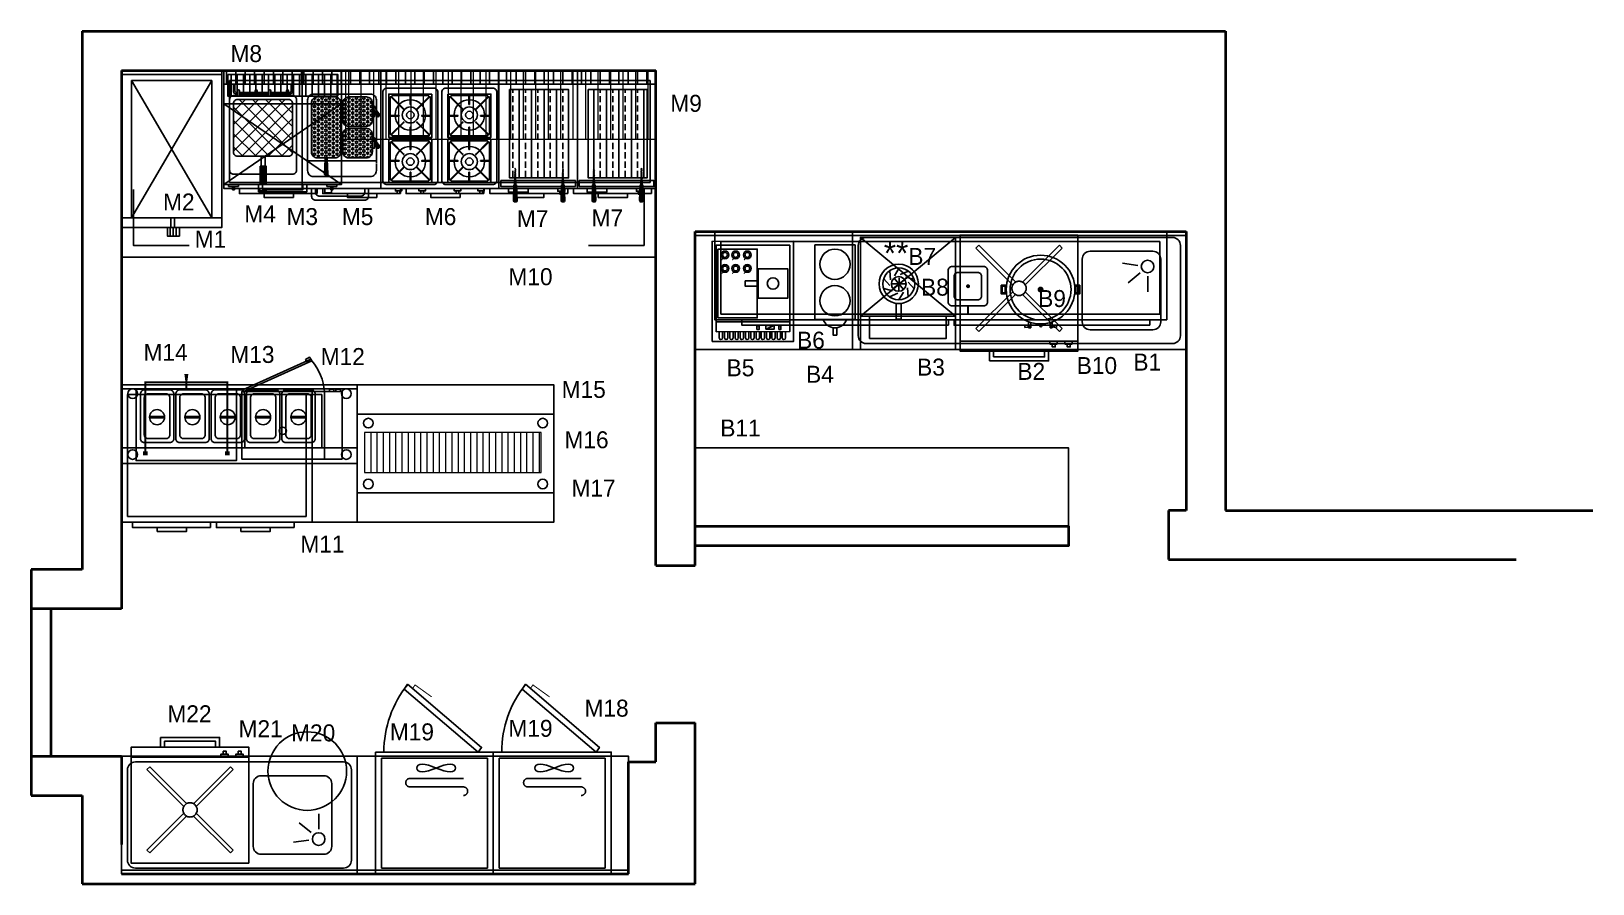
# Model space of a CAD drawing. Header units: millimetres. Extents: x 78928 to 79723, y -23604 to -23170.
import ezdxf
from ezdxf.enums import TextEntityAlignment as Align

# ---------------------------------------------------------------- set-up
doc = ezdxf.new("R2010")
doc.units = ezdxf.units.MM
doc.linetypes.add('Dashed', pattern=[564.444447, 282.222223, -282.222223])
doc.layers.add('002 Çizgi', color=7, linetype='Continuous')
doc.layers.add('Doruk Çizgi', color=7, linetype='Continuous')
for name, color, linetype, lineweight in [('d duvar', 175, 'Continuous', 40), ('d olcu ic mimari', 251, 'Continuous', 13), ('iç ölçü', 7, 'Continuous', 15)]:
    doc.layers.add(name, color=color, linetype=linetype, lineweight=lineweight)
doc.styles.get("Standard").update_dxf_attribs({"font": 'GOTHIC.TTF'})
doc.styles.add('TAKSİM', font='GOTHIC.TTF', dxfattribs={"height": 20})

# ---------------------------------------------------------------- blocks, each defined once
blk = doc.blocks.new('A$C552B0E51')
at = {"layer": 'Doruk Çizgi'}
h = blk.add_hatch(dxfattribs=at)
h.set_pattern_fill('ANSI31', color=256, angle=45, style=0)
h.set_pattern_definition([(90, (-2780.067, -8355.0508), (-3.175, 7e-16), [])])
h.paths.add_polyline_path([(58, 48.81), (58, 59.81), (2, 59.81), (2, 48.81)])
for p, q in [((60, 44.81), (0, 3.81)), ((0, 44.81), (60, 3.81))]:
    blk.add_line(p, q, dxfattribs=at)
for points in [[(0, 61.81), (60, 61.81), (60, 3.81), (0, 3.81)], [(2, 59.81), (58, 59.81), (58, 48.81), (2, 48.81)], [(0, 44.81), (60, 44.81), (60, 3.81), (0, 3.81)], [(7.47, 2.81), (2.47, 2.81), (2.47, 3.81), (7.47, 3.81)], [(5.47, 1.14), (4.47, 1.14), (4.47, 2.81), (5.47, 2.81)], [(17.75, 0), (42.25, 0), (42.25, 3.81), (17.75, 3.81)], [(19.75, 1), (40.25, 1), (40.25, 3.81), (19.75, 3.81)], [(52.53, 2.81), (57.53, 2.81), (57.53, 3.81), (52.53, 3.81)], [(54.53, 1.14), (55.53, 1.14), (55.53, 2.81), (54.53, 2.81)]]:
    blk.add_lwpolyline(points, close=True, dxfattribs=at)
for points in [[(4.97, 2.81), (4.97, 1.14)], [(55.03, 2.81), (55.03, 1.14)]]:
    blk.add_lwpolyline(points, dxfattribs=at)
blk = doc.blocks.new('A$C3D735FFB')
at = {"layer": 'Doruk Çizgi'}
blk.add_lwpolyline([(0, 7.57), (51, 7.57), (51, 44.03), (0, 44.03)], close=True, dxfattribs=at)
for points, const_width in [([(3.46, 40.35), (5.8, 40.35)], 2), ([(4.63, 40.03), (4.63, 4.11), (25.5, 4.11)], 1), ([(46.37, 40.03), (46.37, 4.11), (25.5, 4.11)], 1), ([(47.54, 40.35), (45.2, 40.35)], 2)]:
    blk.add_lwpolyline(points, dxfattribs=dict(at, const_width=const_width))
blk.add_lwpolyline([(51, 37.48), (0, 37.48)], dxfattribs=at)
blk.add_lwpolyline([(25.44, 7.48, 1, 1, 0), (25.44, 3.72, 1, 2, 0), (25.44, 0, 2, 2, 0)], format="xyseb", dxfattribs=at)
blk = doc.blocks.new('A$C5ACE57BF')
at = {"layer": 'Doruk Çizgi', "linetype": 'Dashed', "ltscale": 10}
blk.add_line((9, 51.89), (9, 17.49), dxfattribs=at)
at = {"layer": 'Doruk Çizgi'}
for points in [[(0, 51.89), (51, 51.89), (51, 17.49), (0, 17.49)], [(0.91, 17.49), (3.16, 17.49), (3.16, 16.29), (0.91, 16.29)], [(4.19, 17.49), (6.44, 17.49), (6.44, 16.29), (4.19, 16.29)], [(15.95, 1.09), (50.53, 16.66), (49.98, 17.49), (15.39, 1.92)], [(15.95, 1.09), (17.85, 2.36), (18.58, 1.27), (16.68, 0)]]:
    blk.add_lwpolyline(points, close=True, dxfattribs=at)
at = {"layer": 'Doruk Çizgi', "linetype": 'Dashed', "ltscale": 10}
blk.add_lwpolyline([(10.38, 46.15), (49.61, 46.15), (49.61, 18.96), (10.38, 18.96)], close=True, dxfattribs=at)
at = {"layer": 'Doruk Çizgi'}
blk.add_circle((30.19, 37.53), 1.85, dxfattribs=at)
blk.add_arc((36.09, 19.51), 27.17, 184.27712, 220.36586, dxfattribs=at)
blk = doc.blocks.new('A$C08847F1B')
at = {"layer": 'Doruk Çizgi'}
blk.add_lwpolyline([(0, 30.6), (30.6, 30.6), (30.6, 0), (0, 0), (0, 30.6)], dxfattribs=at)
blk.add_lwpolyline([(15.5, 29.5), (15.5, 23.4, -0.414214), (15.3, 23.2), (15.2, 23.2, -0.414214), (15, 23.4), (15, 29.5), (2.7, 29.5, 0.668179), (2.3, 28.6), (10.8, 20.1, -0.810443), (10.4, 19.8), (1.6, 28.6, 0.668179), (1, 28.4), (1, 15.5), (7.1, 15.5, -0.414214), (7.3, 15.3), (7.3, 15.2, -0.414214), (7.1, 15), (1, 15), (1, 2.7, 0.668179), (1.9, 2.3), (10.4, 10.8, -0.810443), (10.8, 10.4), (2, 1.6, 0.668179), (2.2, 1), (15, 1), (15, 7.1, -0.414214), (15.2, 7.3), (15.3, 7.3, -0.414214), (15.5, 7.1), (15.5, 1), (27.9, 1, 0.668179), (28.3, 1.9), (19.8, 10.4, -0.810443), (20.2, 10.8), (29, 2, 0.668179), (29.5, 2.2), (29.5, 15), (23.4, 15, -0.414214), (23.2, 15.2), (23.2, 15.3, -0.414214), (23.4, 15.5), (29.5, 15.5), (29.5, 28.4, 0.668179), (29, 28.6), (20.2, 19.8, -0.810443), (19.8, 20.1), (28.3, 28.6, 0.668179), (27.9, 29.5)], format="xyb", close=True, dxfattribs=at)
for radius in [10.8, 5.66, 2.6]:
    blk.add_circle((15.3, 15.8), radius, dxfattribs=at)
blk = doc.blocks.new('A$C75FF7DEE')
at = {"layer": 'Doruk Çizgi'}
h = blk.add_hatch(dxfattribs=at)
h.set_pattern_fill('ANSI31', color=256, scale=1.5, angle=45, style=0)
h.set_pattern_definition([(90, (-2348.432, -7204.478), (-4.7625, 9e-16), [])])
h.paths.add_polyline_path([(0, 62.62), (0, 55.62), (60, 55.62), (60, 62.62)])
blk.add_line((60, 55.62), (0, 55.62), dxfattribs=at)
for points in [[(0, 62.62), (60, 62.62), (60, 2.62), (0, 2.62)], [(10.64, 2.62), (7.36, 2.62), (7.36, 1.31), (10.64, 1.31)], [(9.66, 1.31), (8.34, 1.31), (8.34, 0), (9.66, 0)], [(22.64, 2.62), (19.36, 2.62), (19.36, 1.31), (22.64, 1.31)], [(21.66, 1.31), (20.34, 1.31), (20.34, 0), (21.66, 0)], [(37.36, 2.62), (40.64, 2.62), (40.64, 1.31), (37.36, 1.31)], [(38.34, 1.31), (39.66, 1.31), (39.66, 0), (38.34, 0)], [(49.36, 2.62), (52.64, 2.62), (52.64, 1.31), (49.36, 1.31)], [(50.34, 1.31), (51.66, 1.31), (51.66, 0), (50.34, 0)]]:
    blk.add_lwpolyline(points, close=True, dxfattribs=at)
for points in [[(27, 53.62), (3, 53.62, 0.414214), (1, 51.62), (1, 6.62, 0.414214), (3, 4.62), (27, 4.62, 0.414214), (29, 6.62), (29, 51.62, 0.414214)], [(33, 53.62), (57, 53.62, -0.414214), (59, 51.62), (59, 6.62, -0.414214), (57, 4.62), (33, 4.62, -0.414214), (31, 6.62), (31, 51.62, -0.414214)]]:
    blk.add_lwpolyline(points, format="xyb", close=True, dxfattribs=at)
for p, xscale, yscale, zscale in [((26, 28.61), -0.7199999999993452, 0.7200000000002547, 0.7200000000000001), ((34, 28.61), 0.7199999999993452, 0.7199999999993452, 0.7199999999993452)]:
    blk.add_blockref('A$C08847F1B', p, dxfattribs=dict(at, xscale=xscale, yscale=yscale, zscale=zscale))
at = {"layer": 'Doruk Çizgi', "rotation": 180}
for p, xscale, yscale, zscale in [((26, 27.61), 0.7199999999993452, 0.7199999999993452, 0.7199999999993452), ((34, 27.61), -0.7199999999993452, 0.7200000000002547, 0.7200000000000001)]:
    blk.add_blockref('A$C08847F1B', p, dxfattribs=dict(at, xscale=xscale, yscale=yscale, zscale=zscale))
blk = doc.blocks.new('A$C30A44259')
at = {"layer": 'Doruk Çizgi'}
h = blk.add_hatch(dxfattribs=at)
h.set_pattern_fill('ANSI31', color=256, scale=1.5, angle=45, style=0)
h.set_pattern_definition([(90, (-3201.7327, -4983.714), (-4.7625, 9e-16), [])])
h.paths.add_polyline_path([(40, 59.9), (40, 66.9), (0, 66.9), (0, 59.9)])
h = blk.add_hatch(dxfattribs=at)
h.set_pattern_fill('ANSI33', color=256, angle=45, style=0)
h.set_pattern_definition([(90, (-3201.7327, -4983.714), (-6.35, 1e-15), []), (90, (-3198.5577, -4980.539), (-6.35, 1e-15), [3.175, -1.5875])])
h.paths.add_polyline_path([(35.53, 57.19), (5.53, 57.19), (5.53, 12.19), (35.53, 12.19)])
h = blk.add_hatch(dxfattribs=at)
h.set_pattern_fill('ANSI32', color=256, style=0)
h.set_pattern_definition([(45, (-4252.5, -7757.06717), (-0.265165043, 0.265165043), []), (45, (-4252.3232, -7757.06717), (-0.265165043, 0.265165043), [])])
h.paths.add_polyline_path([(9.1, 7.9), (7.72, 7.9), (7.69, 6.9), (9.14, 6.9)])
h.paths.add_polyline_path([(9.07, 8.72), (8.76, 8.72), (8.76, 14.52), (8.68, 15.9), (8.15, 15.9), (8.07, 14.52), (8.07, 8.72), (7.75, 8.72), (7.72, 7.9), (9.1, 7.9)])
h.paths.add_polyline_path([(9.2, 4.9), (7.62, 4.9), (7.48, 0.76, 0.437405), (8.18, 0), (8.64, 0, 0.437405), (9.35, 0.76)])
h.paths.add_polyline_path([(9.14, 6.9), (7.69, 6.9), (7.62, 4.9), (9.2, 4.9)])
h.paths.add_polyline_path([(8.6, 17.19), (8.23, 17.19), (8.15, 15.9), (8.68, 15.9)])
h = blk.add_hatch(dxfattribs=at)
h.set_pattern_fill('ANSI32', color=256, style=0)
h.set_pattern_definition([(135, (4293.5577, -7757.06717), (0.265165043, 0.265165043), []), (135, (4293.3809, -7757.06717), (0.265165043, 0.265165043), [])])
h.paths.add_polyline_path([(31.96, 7.9), (33.33, 7.9), (33.37, 6.9), (31.92, 6.9)])
h.paths.add_polyline_path([(31.98, 8.72), (32.3, 8.72), (32.3, 14.52), (32.38, 15.9), (32.91, 15.9), (32.99, 14.52), (32.99, 8.72), (33.31, 8.72), (33.33, 7.9), (31.96, 7.9)])
h.paths.add_polyline_path([(31.85, 4.9), (33.44, 4.9), (33.58, 0.76, -0.437405), (32.88, 0), (32.41, 0, -0.437405), (31.71, 0.76)])
h.paths.add_polyline_path([(31.92, 6.9), (33.37, 6.9), (33.44, 4.9), (31.85, 4.9)])
h.paths.add_polyline_path([(32.46, 17.19), (32.83, 17.19), (32.91, 15.9), (32.38, 15.9)])
for p, q in [((7.48, 0.76), (7.75, 8.72)), ((7.75, 8.72), (7.48, 0.76)), ((7.75, 8.72), (8.07, 8.72)), ((8.07, 8.72), (7.75, 8.72)), ((8.07, 9.52), (8.23, 12.19)), ((8.07, 8.72), (8.07, 9.52)), ((8.23, 12.19), (8.6, 12.19)), ((8.6, 12.19), (8.23, 12.19)), ((8.76, 9.52), (8.6, 12.19)), ((8.76, 8.72), (8.76, 9.52)), ((9.07, 8.72), (8.76, 8.72)), ((9.35, 0.76), (9.07, 8.72)), ((31.71, 0.76), (31.98, 8.72)), ((31.98, 8.72), (32.3, 8.72)), ((32.3, 9.52), (32.46, 12.19)), ((32.3, 8.72), (32.3, 9.52)), ((32.83, 12.19), (32.46, 12.19)), ((32.46, 12.19), (32.83, 12.19)), ((32.99, 9.52), (32.83, 12.19)), ((32.99, 8.72), (32.99, 9.52)), ((33.31, 8.72), (32.99, 8.72)), ((32.99, 8.72), (33.31, 8.72)), ((33.58, 0.76), (33.31, 8.72)), ((33.31, 8.72), (33.58, 0.76)), ((8.64, 0), (8.18, 0)), ((8.18, 0), (8.64, 0)), ((32.41, 0), (32.88, 0)), ((32.88, 0), (32.41, 0))]:
    blk.add_line(p, q, dxfattribs=at)
for points in [[(0, 6.9), (40, 6.9), (40, 66.9), (0, 66.9)], [(0, 66.9), (40, 66.9), (40, 59.9), (0, 59.9)], [(5.53, 57.19), (35.53, 57.19), (35.53, 12.19), (5.53, 12.19)], [(1, 10.9), (39, 10.9), (39, 7.9), (1, 7.9)], [(5, 6.9), (15, 6.9), (15, 4.9), (5, 4.9)], [(30.06, 6.9), (33.7, 6.9), (33.7, 5.44), (30.06, 5.44)], [(31.02, 5.44), (32.48, 5.44), (32.48, 3.98), (31.02, 3.98)]]:
    blk.add_lwpolyline(points, close=True, dxfattribs=at)
for centre, start, end in [((8.18, 0.71), 175.50083, 270), ((8.18, 0.71), 175.50083, 270), ((8.64, 0.71), 270, 4.49917), ((32.41, 0.71), 175.50083, 270), ((32.88, 0.71), 270, 4.49917), ((32.88, 0.71), 270, 4.49917)]:
    blk.add_arc(centre, 0.706, start, end, dxfattribs=at)
blk = doc.blocks.new('A$C689931EA')
at = {"layer": 'Doruk Çizgi'}
h = blk.add_hatch(dxfattribs=at)
h.set_pattern_fill('ANSI31', color=256, scale=1.5, angle=45, style=0)
h.set_pattern_definition([(90, (-3458.603, -5003.7387), (-4.7625, 9e-16), [])])
h.paths.add_polyline_path([(0, 62.62), (0, 55.62), (40, 55.62), (40, 62.62)])
h = blk.add_hatch(color=256, dxfattribs=at)
h.paths.add_polyline_path([(35, 51.8), (35, 52.44), (35, 55.62), (34.36, 55.62), (34.36, 52.44, -0.414214), (33.36, 51.44), (33, 51.44), (33, 50.8), (34, 50.8, 0.414214)])
h.paths.add_polyline_path([(32, 51.44), (24, 51.44), (24, 50.8), (32, 50.8)])
h.paths.add_polyline_path([(23, 51.44), (17, 51.44), (17, 50.8), (23, 50.8)])
h.paths.add_polyline_path([(16, 51.44), (8, 51.44), (8, 50.8), (16, 50.8)])
h.paths.add_polyline_path([(5.64, 52.44), (5.64, 55.62), (5, 55.62), (5, 51.8, 0.414214), (6, 50.8), (6.64, 50.8), (7, 50.8), (7, 51.44), (6.64, 51.44, -0.414214)])
h = blk.add_hatch(dxfattribs=at)
h.set_pattern_fill('ANSI37', color=256, scale=1.5, style=0)
h.set_pattern_definition([(45, (-3527.4764, -4991.5224), (-3.367596, 3.367596), []), (135, (-3527.4764, -4991.5224), (-3.367596, -3.367596), [])])
h.paths.add_polyline_path([(35, 45.84, 0.414214), (33, 47.84), (7, 47.84, 0.414214), (5, 45.84), (5, 21.01, 0.414214), (7, 19.01), (33, 19.01, 0.414214), (35, 21.01)])
blk.add_hatch(color=256, dxfattribs=at).paths.add_polyline_path([(18.49, 14.01), (21.51, 14.01), (21.51, 4.84), (18.49, 4.84)])
for p, q in [((5, 51.8), (5, 55.62)), ((5, 55.62), (5.64, 55.62)), ((5.64, 55.62), (5.64, 52.44)), ((6.64, 50.8), (6, 50.8)), ((6.64, 51.44), (7, 51.44)), ((7, 50.8), (6.64, 50.8)), ((7, 49.84), (7, 52.32)), ((8, 49.84), (8, 52.32)), ((8, 51.44), (16, 51.44)), ((16, 50.8), (8, 50.8)), ((16, 49.84), (16, 52.32)), ((17, 49.84), (17, 52.32)), ((17, 51.44), (23, 51.44)), ((23, 50.8), (17, 50.8)), ((23, 49.84), (23, 52.32)), ((24, 49.84), (24, 52.32)), ((24, 51.44), (32, 51.44)), ((32, 50.8), (24, 50.8)), ((32, 49.84), (32, 52.32)), ((33, 49.84), (33, 52.32)), ((33, 51.44), (33.36, 51.44)), ((34, 50.8), (33, 50.8)), ((34.36, 55.62), (34.36, 52.44)), ((35, 55.62), (34.36, 55.62)), ((35, 52.44), (35, 55.62)), ((35, 52.44), (35, 51.8))]:
    blk.add_line(p, q, dxfattribs=at)
for points in [[(0, 2.62), (40, 2.62), (40, 62.62), (0, 62.62)], [(0, 62.62), (40, 62.62), (40, 55.62), (0, 55.62)], [(19, 19.01), (19, 14.01), (21, 14.01), (21, 19.01)], [(18.49, 14.01), (21.51, 14.01), (21.51, 4.84), (18.49, 4.84)], [(18.36, 2.62), (21.64, 2.62), (21.64, 1.31), (18.36, 1.31)], [(19.34, 1.31), (20.66, 1.31), (20.66, 0), (19.34, 0)]]:
    blk.add_lwpolyline(points, close=True, dxfattribs=at)
for points in [[(29, 9.84), (5, 9.84, -0.414214), (3, 11.84), (3, 47.84, -0.414214), (5, 49.84), (7, 49.84)], [(33, 49.84), (35, 49.84, -0.414214), (37, 47.84), (37, 11.84, -0.414214), (35, 9.84), (29, 9.84)]]:
    blk.add_lwpolyline(points, format="xyb", dxfattribs=at)
blk.add_lwpolyline([(7, 47.84), (33, 47.84, -0.414214), (35, 45.84), (35, 21.01, -0.414214), (33, 19.01), (7, 19.01, -0.414214), (5, 21.01), (5, 45.84, -0.414214)], format="xyb", close=True, dxfattribs=at)
for points in [[(8, 49.84), (16, 49.84)], [(17, 49.84), (23, 49.84)], [(24, 49.84), (32, 49.84)]]:
    blk.add_lwpolyline(points, dxfattribs=at)
for centre, radius, start, end in [((6, 51.8), 1, 180, 270), ((6.64, 52.44), 1, 180, 270), ((7.5, 52.32), 0.5, 0, 180), ((16.5, 52.32), 0.5, 0, 180), ((23.5, 52.32), 0.5, 0, 180), ((32.5, 52.32), 0.5, 0, 180), ((33.36, 52.44), 1, 270, 0), ((34, 51.8), 1, 270, 0)]:
    blk.add_arc(centre, radius, start, end, dxfattribs=at)
blk = doc.blocks.new('A$C7C770437')
at = {"layer": 'Doruk Çizgi'}
h = blk.add_hatch(dxfattribs=at)
h.set_pattern_fill('ANSI31', color=256, scale=1.5, angle=45, style=0)
h.set_pattern_definition([(90, (-3652.638, -4998.124), (-4.7625, 9e-16), [])])
h.paths.add_polyline_path([(40, 59), (40, 66), (0, 66), (0, 59)])
h = blk.add_hatch(dxfattribs=at)
h.set_pattern_fill('HEX', color=256, scale=0.2, style=0)
h.set_pattern_definition([(0, (-3709.3886, -4974.9235), (0, 1.099852), [0.635, -1.27]), (120, (-3709.3886, -4974.9235), (-0.95249977, -0.549926), [0.635, -1.27]), (60, (-3708.7536, -4974.9235), (-0.95249977, 0.549926), [0.635, -1.27])])
h.paths.add_polyline_path([(7.64, 52.53, 0.414214), (4.64, 49.53), (4.64, 24.53, 0.414214), (7.64, 21.53), (16.64, 21.53, 0.414214), (19.64, 24.53), (19.64, 49.53, 0.414214), (16.64, 52.53)])
h = blk.add_hatch(dxfattribs=at)
h.set_pattern_fill('HEX', color=256, scale=0.2, style=0)
h.set_pattern_definition([(180, (3749.6625, -4974.9235), (0, 1.099852), [0.635, -1.27]), (60, (3749.6625, -4974.9235), (0.95249977, -0.549926), [0.635, -1.27]), (120, (3749.0275, -4974.9235), (0.95249977, 0.549926), [0.635, -1.27])])
h.paths.add_polyline_path([(23.64, 52.53, 0.414214), (20.64, 49.53), (20.64, 40.53, 0.414214), (23.64, 37.53), (32.64, 37.53, 0.414214), (35.64, 40.53), (35.64, 49.53, 0.414214), (32.64, 52.53)])
for points in [[(37.81, 42.86, 1), (39.28, 43.64), (37.9, 45.46), (37.07, 45.03)], [(37.81, 26.83, 1), (39.28, 27.61), (37.9, 29.43), (37.07, 28.99)], [(11.3, 13.39, 1), (12.97, 13.39), (12.6, 20.65), (11.67, 20.65)]]:
    blk.add_hatch(color=256, dxfattribs=at).paths.add_polyline_path(points)
h = blk.add_hatch(dxfattribs=at)
h.set_pattern_fill('HEX', color=256, scale=0.2, style=0)
h.set_pattern_definition([(180, (3749.6625, -4990.9235), (0, 1.099852), [0.635, -1.27]), (60, (3749.6625, -4990.9235), (0.95249977, -0.549926), [0.635, -1.27]), (120, (3749.0275, -4990.9235), (0.95249977, 0.549926), [0.635, -1.27])])
h.paths.add_polyline_path([(23.64, 36.53, 0.414214), (20.64, 33.53), (20.64, 24.53, 0.414214), (23.64, 21.53), (32.64, 21.53, 0.414214), (35.64, 24.53), (35.64, 33.53, 0.414214), (32.64, 36.53)])
for p, q in [((37.9, 45.46), (37.07, 45.03)), ((37.07, 45.03), (37.81, 42.86)), ((37.9, 45.46), (39.28, 43.64)), ((37.9, 29.43), (37.07, 28.99)), ((37.07, 28.99), (37.81, 26.83)), ((37.9, 29.43), (39.28, 27.61)), ((2.68, 20.03), (11.67, 20.03)), ((11.67, 20.65), (11.3, 13.39)), ((12.6, 20.65), (11.67, 20.65)), ((12.6, 20.65), (12.97, 13.39)), ((12.6, 20.03), (37.68, 20.03))]:
    blk.add_line(p, q, dxfattribs=at)
for points in [[(0, 6), (40, 6), (40, 66), (0, 66)], [(0, 66), (40, 66), (40, 59), (0, 59)], [(11.5, 6), (14.78, 6), (14.78, 3.69), (11.5, 3.69)]]:
    blk.add_lwpolyline(points, close=True, dxfattribs=at)
for points in [[(37.68, 19.03), (37.68, 51.03, 0.414214), (34.68, 54.03), (5.68, 54.03, 0.414214), (2.68, 51.03), (2.68, 18.68)], [(2.68, 18.68), (2.68, 15.03, 0.414214), (5.68, 12.03), (34.68, 12.03, 0.414214), (37.68, 15.03), (37.68, 18.6)]]:
    blk.add_lwpolyline(points, format="xyb", dxfattribs=at)
for points in [[(7.64, 21.53), (16.64, 21.53, 0.414214), (19.64, 24.53), (19.64, 49.53, 0.414214), (16.64, 52.53), (7.64, 52.53, 0.414214), (4.64, 49.53), (4.64, 24.53, 0.414214)], [(32.64, 37.53), (23.64, 37.53, -0.414214), (20.64, 40.53), (20.64, 49.53, -0.414214), (23.64, 52.53), (32.64, 52.53, -0.414214), (35.64, 49.53), (35.64, 40.53, -0.414214)], [(32.64, 21.53), (23.64, 21.53, -0.414214), (20.64, 24.53), (20.64, 33.53, -0.414214), (23.64, 36.53), (32.64, 36.53, -0.414214), (35.64, 33.53), (35.64, 24.53, -0.414214)], [(6.75, 0), (31.75, 0, 0.414214), (33.75, 2), (33.75, 6), (4.75, 6), (4.75, 2, 0.414214)], [(8.75, 2), (29.75, 2, 0.414214), (31.75, 4), (31.75, 6), (6.75, 6), (6.75, 4, 0.414214)]]:
    blk.add_lwpolyline(points, format="xyb", close=True, dxfattribs=at)
for points in [[(37.9, 45.46), (36.55, 48.01), (35.72, 47.57), (37.07, 45.03)], [(35.72, 47.57), (35.72, 42.49), (36.66, 42.49), (36.66, 45.81)], [(35.72, 43.08), (35.72, 42.49)], [(37.9, 29.43), (36.55, 31.97), (35.72, 31.54), (37.07, 28.99)], [(35.72, 31.54), (35.72, 26.46), (36.66, 26.46), (36.66, 29.78)], [(35.72, 27.05), (35.72, 26.46)], [(12.6, 20.65), (12.6, 21.53), (11.67, 21.53), (11.67, 20.65)]]:
    blk.add_lwpolyline(points, dxfattribs=at)
for centre, start, end in [((38.54, 43.25), 189.38009, 46.50604), ((38.54, 27.22), 189.38009, 46.50604), ((12.14, 13.39), 161.43703, 18.56297)]:
    blk.add_arc(centre, 0.835, start, end, dxfattribs=at)
blk = doc.blocks.new('A$C02BA09F6')
at = {"layer": 'Doruk Çizgi'}
h = blk.add_hatch(dxfattribs=at)
h.set_pattern_fill('LINE', color=256, scale=0.5, angle=90, style=0)
h.set_pattern_definition([(90, (-1236.3088, -3768.8105), (-1.5875, 1e-16), [])])
h.paths.add_polyline_path([(29.45, 4.26), (23.31, 4.26), (23.31, 0), (29.45, 0)])
at = {"layer": 'Doruk Çizgi', "linetype": 'Dashed'}
for p, q in [((46, 79.26), (5, 9.26)), ((5, 79.26), (46, 9.26))]:
    blk.add_line(p, q, dxfattribs=at)
at = {"layer": 'Doruk Çizgi'}
for p, q in [((0, 9.26), (51, 9.26)), ((25, 9.26), (25, 4.26)), ((27, 9.26), (27, 4.26))]:
    blk.add_line(p, q, dxfattribs=at)
for points in [[(0, 4.26), (51, 4.26), (51, 84.26), (0, 84.26)], [(29.45, 0), (23.31, 0), (23.31, 4.26), (29.45, 4.26)]]:
    blk.add_lwpolyline(points, close=True, dxfattribs=at)
at = {"layer": 'Doruk Çizgi', "linetype": 'Dashed'}
blk.add_lwpolyline([(5, 9.26), (46, 9.26), (46, 79.26), (5, 79.26)], close=True, dxfattribs=at)
blk = doc.blocks.new('A$C3C3C0D48')
at = {"layer": 'Doruk Çizgi'}
for points in [[(220, 4.6), (220, 64.6), (0, 64.6), (0, 4.6)], [(47.6, 1.96), (8, 1.96), (8, 4.6), (47.6, 4.6)], [(35.47, 1.96), (20.53, 1.96), (20.53, 0), (35.47, 0)], [(90.01, 1.96), (50.41, 1.96), (50.41, 4.6), (90.01, 4.6)], [(77.88, 1.96), (62.94, 1.96), (62.94, 0), (77.88, 0)], [(132.45, 1.96), (92.85, 1.96), (92.85, 4.6), (132.45, 4.6)], [(120.31, 1.96), (105.37, 1.96), (105.37, 0), (120.31, 0)], [(175.08, 1.96), (135.48, 1.96), (135.48, 4.6), (175.08, 4.6)], [(162.95, 1.96), (148, 1.96), (148, 0), (162.95, 0)], [(217.71, 1.96), (178.11, 1.96), (178.11, 4.6), (217.71, 4.6)], [(205.58, 1.96), (190.63, 1.96), (190.63, 0), (205.58, 0)]]:
    blk.add_lwpolyline(points, close=True, dxfattribs=at)
at = {"layer": 'Doruk Çizgi', "linetype": 'Dashed'}
blk.add_lwpolyline([(217, 59.6), (3, 59.6), (3, 7.6), (217, 7.6)], close=True, dxfattribs=at)
blk.add_lwpolyline([(220, 62.6), (220, 4.6)], dxfattribs=at)
blk = doc.blocks.new('A$C7E863A30')
at = {"layer": 'Doruk Çizgi'}
for p, q in [((24.66, 42.76), (32.47, 43.87)), ((19.52, 37.29), (19.52, 29.4)), ((23.43, 38.95), (29.53, 33.94))]:
    blk.add_line(p, q, dxfattribs=at)
for points in [[(0, 58), (120, 58), (120, 60), (0, 60)], [(0, 0), (120, 0), (120, 60), (0, 60)]]:
    blk.add_lwpolyline(points, close=True, dxfattribs=at)
for points in [[(7, 3), (113, 3, 0.414214), (117, 7), (117, 53, 0.414214), (113, 57), (7, 57, 0.414214), (3, 53), (3, 7, 0.414214)], [(17, 10), (49, 10, 0.414214), (53, 14), (53, 46, 0.414214), (49, 50), (17, 50, 0.414214), (13, 46), (13, 14, 0.414214)]]:
    blk.add_lwpolyline(points, format="xyb", close=True, dxfattribs=at)
blk.add_circle((19.71, 42.26), 3.19, dxfattribs=at)
blk = doc.blocks.new('A$C521B02A0')
at = {"layer": 'Doruk Çizgi'}
blk.add_line((6.65, 10), (10.64, 10), dxfattribs=at)
for points in [[(0, 64), (0, 10), (60, 10), (60, 64)], [(0, 64), (0, 5), (60, 5), (60, 64)], [(3, 10), (6.65, 10), (6.65, 8.54), (3, 8.54)], [(3.97, 8.54), (5.43, 8.54), (5.43, 7.08), (3.97, 7.08)], [(10.64, 10), (14.29, 10), (14.29, 8.54), (10.64, 8.54)], [(11.61, 8.54), (13.07, 8.54), (13.07, 7.08), (11.61, 7.08)], [(45, 0), (15, 0), (15, 5), (45, 5)], [(43, 2), (17, 2), (17, 5), (43, 5)]]:
    blk.add_lwpolyline(points, close=True, dxfattribs=at)
at = {"layer": 'Doruk Çizgi', "linetype": 'Dashed'}
for points in [[(8.08, 57.42), (9.49, 58.84)], [(8.08, 57.42), (26.83, 38.67)], [(9.49, 58.84), (28.24, 40.09)], [(31.86, 40.19), (50.51, 58.84)], [(33.27, 38.77), (51.92, 57.42)], [(50.51, 58.84), (51.92, 57.42)], [(26.73, 35.06), (8.08, 16.41)], [(28.14, 33.64), (9.49, 15)], [(31.76, 33.74), (50.51, 15)], [(33.17, 35.16), (51.92, 16.41)], [(9.49, 15), (8.08, 16.41)], [(50.51, 15), (51.92, 16.41)]]:
    blk.add_lwpolyline(points, dxfattribs=at)
blk.add_circle((30, 36.92), 3.63, dxfattribs=at)
blk = doc.blocks.new('A$C5DE35E9A')
at = {"layer": 'Doruk Çizgi'}
for points in [[(16.39, 96.56), (54.03, 64.44), (52.28, 62), (14.64, 94.13)], [(0, 62), (60, 62), (60, 0), (0, 0)]]:
    blk.add_lwpolyline(points, close=True, dxfattribs=at)
at = {"layer": 'Doruk Çizgi', "const_width": 0.5}
blk.add_lwpolyline([(19.06, 94.64), (20.19, 96.21), (26.9, 91.38), (28.61, 90.15)], dxfattribs=at)
at = {"layer": 'Doruk Çizgi', "linetype": 'Dashed'}
blk.add_lwpolyline([(3, 59), (57, 59), (57, 3), (3, 3)], close=True, dxfattribs=at)
at = {"layer": 'Doruk Çizgi', "linetype": 'Dashed', "ltscale": 0.1}
blk.add_lwpolyline([(23.8, 55.93), (25.3, 55.76), (27.04, 55.31), (28.95, 54.67), (30.94, 53.93), (32.94, 53.2), (34.85, 52.56), (36.59, 52.1), (38.08, 51.93), (39.25, 52.1), (40.09, 52.56), (40.59, 53.2), (40.76, 53.93), (40.59, 54.67), (40.09, 55.31), (39.25, 55.76), (38.08, 55.93), (36.59, 55.76), (34.85, 55.31), (32.94, 54.67), (30.94, 53.93), (28.95, 53.2), (27.04, 52.56), (25.3, 52.1), (23.8, 51.93), (22.63, 52.1), (21.8, 52.56), (21.29, 53.2), (21.13, 53.93), (21.29, 54.67), (21.8, 55.31), (22.63, 55.76)], close=True, dxfattribs=at)
at = {"layer": 'Doruk Çizgi', "linetype": 'Dashed'}
for points in [[(44.78, 48.62), (17.61, 48.62, 1), (17.61, 44.28)], [(17.61, 44.28), (44.78, 44.28, -1), (44.78, 39.93)]]:
    blk.add_lwpolyline(points, format="xyb", dxfattribs=at)
at = {"layer": 'Doruk Çizgi'}
blk.add_arc((59.28, 62), 55, 141.133, 180, dxfattribs=at)
blk = doc.blocks.new('A$C01E77913')
at = {"layer": 'Doruk Çizgi'}
for points in [[(2, 26.8), (15, 26.8, -0.414214), (17, 24.8), (17, 2, -0.414214), (15, 0), (2, 0, -0.414214), (0, 2), (0, 24.8, -0.414214)], [(4, 24.8), (13, 24.8, -0.414214), (15, 22.8), (15, 4, -0.414214), (13, 2), (4, 2, -0.414214), (2, 4), (2, 22.8, -0.414214)]]:
    blk.add_lwpolyline(points, format="xyb", close=True, dxfattribs=at)
blk.add_lwpolyline([(4.71, 14.27), (12.21, 14.27), (12.21, 13.52), (4.71, 13.52)], close=True, dxfattribs=at)
blk.add_circle((8.46, 13.87), 3.82, dxfattribs=at)
blk = doc.blocks.new('A$C40D256B6')
at = {"layer": '002 Çizgi', "color": 7}
blk.add_line((120, 72.6), (0, 72.6), dxfattribs=at)
blk.add_lwpolyline([(0, 42.6), (120, 42.6), (120, 74.6), (0, 74.6)], close=True, dxfattribs=at)
at = {"layer": 'Doruk Çizgi'}
blk.add_line((120, 72.6), (0, 72.6), dxfattribs=at)
for points in [[(120, 4.6), (120, 74.6), (0, 74.6), (0, 4.6)], [(45.21, 1.96), (5.61, 1.96), (5.61, 4.6), (45.21, 4.6)], [(33.08, 1.96), (18.14, 1.96), (18.14, 0), (33.08, 0)], [(87.84, 1.96), (48.24, 1.96), (48.24, 4.6), (87.84, 4.6)], [(75.71, 1.96), (60.77, 1.96), (60.77, 0), (75.71, 0)]]:
    blk.add_lwpolyline(points, close=True, dxfattribs=at)
at = {"layer": 'Doruk Çizgi', "linetype": 'Dashed'}
blk.add_lwpolyline([(97, 72.6), (97, 4.6)], dxfattribs=at)
blk.add_lwpolyline([(94, 69.6), (3, 69.6), (3, 7.6), (94, 7.6)], close=True, dxfattribs=at)
at = {"layer": '002 Çizgi', "color": 7, "xscale": -1, "rotation": 180}
for p in [(9.57, 72), (27.57, 72), (45.57, 72), (63.57, 72), (81.57, 72)]:
    blk.add_blockref('A$C01E77913', p, dxfattribs=at)
blk = doc.blocks.new('A$C2BD45B09')
at = {"layer": 'Doruk Çizgi'}
for points in [[(230, 2.64), (230, 47.64), (0, 47.64), (0, 2.64)], [(118.95, 0), (13.79, 0), (13.79, 2.64), (118.95, 2.64)], [(221.51, 0), (121.77, 0), (121.77, 2.64), (221.51, 2.64)]]:
    blk.add_lwpolyline(points, close=True, dxfattribs=at)
at = {"layer": 'Doruk Çizgi', "linetype": 'Dashed'}
blk.add_lwpolyline([(226.56, 42.64), (3, 42.64), (3, 5.64), (226.56, 5.64)], close=True, dxfattribs=at)
blk = doc.blocks.new('A$C676B6198')
at = {"layer": 'Doruk Çizgi'}
blk.add_line((27.29, 6.3), (31.62, 8.21), dxfattribs=at)
for points in [[(0, 0), (41.5, 0.03), (41.5, 51.03), (0, 51)], [(2, 10), (39.5, 10.03), (39.5, 49.03), (2, 49.03)], [(3, 47.03), (3, 12.03), (23, 12.03), (23, 47.03)], [(23.5, 22.03), (38.5, 22.03), (38.5, 37.03), (23.5, 37.03)], [(16.83, 30.84), (23, 30.84), (23, 28.22), (16.83, 28.22)], [(2, 5), (39.5, 5.03), (39.5, 10.03), (2, 10)], [(22.83, 6.17), (24.01, 6.17), (24.01, 8.27), (22.83, 8.27)], [(27.29, 6.3), (31.62, 6.3), (31.62, 8.21), (27.29, 8.21)], [(33.91, 6.17), (35.08, 6.17), (35.08, 8.27), (33.91, 8.27)]]:
    blk.add_lwpolyline(points, close=True, dxfattribs=at)
for points, const_width in [([(5.48, 42.36), (4.89, 41.41)], 0.5), ([(10.92, 42.36), (10.34, 41.41)], 0.5), ([(16.86, 42.36), (16.28, 41.41)], 0.5), ([(5.48, 35.47), (4.89, 34.52)], 0.5), ([(10.92, 35.47), (10.34, 34.52)], 0.5), ([(16.86, 35.47), (16.28, 34.52)], 0.5), ([(22.83, 7.53), (24.01, 7.53)], 0.5), ([(29.48, 5.03), (29.48, 1.53)], 1), ([(33.91, 7.53), (35.08, 7.53)], 0.5)]:
    blk.add_lwpolyline(points, dxfattribs=dict(at, const_width=const_width))
for points in [[(3.66, 1.88), (3.66, 5.03)], [(5.33, 5.03), (5.33, 1.88)], [(6.33, 1.88), (6.33, 5.03)], [(8.01, 5.03), (8.01, 1.88)], [(9.01, 1.88), (9.01, 5.03)], [(10.68, 5.03), (10.68, 1.88)], [(11.68, 1.88), (11.68, 5.03)], [(13.36, 5.03), (13.36, 1.88)], [(14.36, 1.88), (14.36, 5.03)], [(16.03, 5.03), (16.03, 1.88)], [(17.03, 1.88), (17.03, 5.03)], [(18.71, 5.03), (18.71, 1.88)], [(19.71, 1.88), (19.71, 5.03)], [(21.38, 5.03), (21.38, 1.88)], [(22.38, 1.88), (22.38, 5.03)], [(24.06, 5.03), (24.06, 1.88)], [(25.06, 1.88), (25.06, 5.03)], [(26.73, 5.03), (26.73, 1.88)], [(27.73, 1.88), (27.73, 5.03)], [(29.4, 5.03), (29.4, 1.88)], [(30.4, 1.88), (30.4, 5.03)], [(32.08, 5.03), (32.08, 1.88)], [(33.08, 1.88), (33.08, 5.03)], [(34.75, 5.03), (34.75, 1.88)], [(35.75, 1.88), (35.75, 5.03)], [(37.43, 5.03), (37.43, 1.88)]]:
    blk.add_lwpolyline(points, dxfattribs=at)
for centre, radius in [((6.54, 44.1), 1.98), ((6.54, 44.1), 1.24), ((11.99, 44.1), 1.98), ((11.99, 44.1), 1.24), ((17.93, 44.1), 1.98), ((17.93, 44.1), 1.24), ((6.54, 37.21), 1.98), ((6.54, 37.21), 1.24), ((11.99, 37.21), 1.98), ((11.99, 37.21), 1.24), ((17.93, 37.21), 1.98), ((17.93, 37.21), 1.24), ((31, 29.53), 2.9)]:
    blk.add_circle(centre, radius, dxfattribs=at)
for centre in [(4.49, 1.88), (7.17, 1.88), (9.84, 1.88), (12.52, 1.88), (15.19, 1.88), (17.87, 1.88), (20.54, 1.88), (23.22, 1.88), (25.89, 1.88), (28.57, 1.88), (31.24, 1.88), (33.92, 1.88), (36.59, 1.88)]:
    blk.add_arc(centre, 0.837, 180, 0, dxfattribs=at)
blk = doc.blocks.new('A$C0D0247C1')
at = {"layer": 'Doruk Çizgi'}
for points in [[(2, 0), (18, 0, 0.414214), (20, 2), (20, 18, 0.414214), (18, 20), (2, 20, 0.414214), (0, 18), (0, 2, 0.414214)], [(5, 3), (15, 3, 0.414214), (17, 5), (17, 15, 0.414214), (15, 17), (5, 17, 0.414214), (3, 15), (3, 5, 0.414214)]]:
    blk.add_lwpolyline(points, format="xyb", close=True, dxfattribs=at)
at = {"layer": 'Doruk Çizgi', "const_width": 1}
blk.add_lwpolyline([(9.53, 10.08, 1), (10.53, 10.08, 1)], format="xyb", close=True, dxfattribs=at)
blk.add_lwpolyline([(20, 10), (23.95, 10)], dxfattribs=at)
blk = doc.blocks.new('A$C4AF1199D')
at = {"layer": 'Doruk Çizgi'}
for points in [[(5.4, 24.63), (5.79, 20.04)], [(10.19, 26.12), (7.81, 22.18)], [(14.95, 24.51), (10.7, 22.72)], [(2.4, 20.6), (5.42, 17.12)], [(6.25, 18), (13.75, 18)], [(12.59, 19.94), (7.13, 15.7)], [(7.66, 20.97), (12.41, 15.17)], [(10.18, 21.16), (10, 14.25)], [(17.85, 20.42), (13.36, 21.46)], [(14.79, 11.37), (14.4, 15.96)], [(17.79, 15.4), (14.77, 18.88)], [(2.34, 15.58), (6.83, 14.54)], [(5.24, 11.49), (9.49, 13.28)], [(10, 9.88), (12.38, 13.82)]]:
    blk.add_lwpolyline(points, dxfattribs=at)
blk.add_lwpolyline([(8.75, 0), (11.25, 0), (11.25, 8), (8.75, 8)], close=True, dxfattribs=at)
for radius in [10, 8.12, 3.75]:
    blk.add_circle((10, 18), radius, dxfattribs=at)
blk = doc.blocks.new('A$C199769C9')
at = {"layer": 'Doruk Çizgi'}
for points in [[(2.48, 17.25), (0, 17.25), (0, 21.67), (2.48, 21.67)], [(1.98, 17.75), (0.5, 17.75), (0.5, 21.17), (1.98, 21.17)], [(37.48, 17.25), (39.96, 17.25), (39.96, 21.67), (37.48, 21.67)], [(37.98, 17.75), (39.46, 17.75), (39.46, 21.17), (37.98, 21.17)], [(11.95, 0.2), (14.61, 0.41), (14.61, 1.04), (11.95, 1.25)], [(28.01, 0.2), (25.35, 0.41), (25.35, 1.04), (28.01, 1.25)]]:
    blk.add_lwpolyline(points, close=True, dxfattribs=at)
at = {"layer": 'Doruk Çizgi', "const_width": 1.5}
blk.add_lwpolyline([(19.23, 19.46, 1), (20.73, 19.46, 1)], format="xyb", close=True, dxfattribs=at)
at = {"layer": 'Doruk Çizgi'}
for points in [[(13.88, 3.06), (13.88, 1.09)], [(13.88, 0), (14.97, 0), (14.97, 2.69)], [(13.88, 0.35), (13.88, 0)], [(20.03, 1.45), (20.03, 1.96)], [(25.96, 0), (24.87, 0), (24.87, 2.66)], [(25.96, 3.01), (25.96, 1.08)], [(25.96, 0.36), (25.96, 0)]]:
    blk.add_lwpolyline(points, dxfattribs=at)
for centre, radius in [((19.98, 19.46), 17.5), ((19.98, 19.46), 15.5), ((20.09, 0.98), 0.469)]:
    blk.add_circle(centre, radius, dxfattribs=at)
blk = doc.blocks.new('A$C3DDB3116')
at = {"layer": 'Doruk Çizgi'}
blk.add_lwpolyline([(0, 45.94), (20.5, 45.94), (20.5, 7.94), (0, 7.94), (0, 45.94)], dxfattribs=at)
blk.add_lwpolyline([(9.32, 3.72), (11.18, 3.72), (11.18, 0), (9.32, 0)], close=True, dxfattribs=at)
for centre in [(10.25, 36.07), (10.25, 17.5)]:
    blk.add_circle(centre, 7.7, dxfattribs=at)
blk.add_arc((10.25, 10.08), 6.37, 199.63449, 340.36551, dxfattribs=at)
blk = doc.blocks.new('A$C3C3A6592')
at = {"layer": 'Doruk Çizgi'}
for points in [[(0, 57), (48.31, 16.91)], [(0, 16.91), (48.31, 57)], [(0, 16.91), (48.31, 16.91)]]:
    blk.add_lwpolyline(points, dxfattribs=at)
for points in [[(0, 0), (48.31, 0), (48.31, 57), (0, 57)], [(4.59, 5.64), (43.71, 5.64), (43.71, 16.91), (4.59, 16.91)]]:
    blk.add_lwpolyline(points, close=True, dxfattribs=at)
blk.add_text('**', height=12, dxfattribs=at).set_placement((11.89, 43.01))

msp = doc.modelspace()

# ---------------------------------------------------------------- hatches: boundary and pattern name
at = {"layer": 'd olcu ic mimari'}
h = msp.add_hatch(dxfattribs=at)
h.set_pattern_fill('ANSI31', color=256, scale=2, angle=45)
h.set_pattern_definition([(90, (-49.951, -71.138), (-6.35, 1e-15), [])])
h.paths.add_polyline_path([(79246.45, -23225.46), (79246.45, -23190.46), (79088.45, -23190.46), (79088.45, -23225.46)])
at = {"layer": 'iç ölçü'}
h = msp.add_hatch(dxfattribs=at)
h.set_pattern_fill('ANSI31', color=256, angle=45)
h.set_pattern_definition([(90, (61648.447, -23423.6908), (-3.175, 7e-16), [])])
h.paths.add_polyline_path([(79188.1, -23395.16), (79188.1, -23374.81), (79098.1, -23374.81), (79098.1, -23395.16)])

# ---------------------------------------------------------------- linework, layer by layer
at = {"layer": 'd duvar'}
for p, q in [((78954.45, -23170.46), (78954.45, -23444.46)), ((78954.45, -23170.46), (79536.45, -23170.46)), ((79536.45, -23170.46), (79536.45, -23414.46)), ((78974.45, -23190.46), (78974.45, -23464.46)), ((78974.45, -23190.46), (79246.45, -23190.46)), ((79246.45, -23442.46), (79246.45, -23190.46)), ((79266.45, -23442.46), (79266.45, -23272.46)), ((79266.45, -23272.46), (79516.45, -23272.46)), ((79516.45, -23272.46), (79516.45, -23414.46)), ((79516.45, -23414.46), (79507.45, -23414.46)), ((79507.45, -23414.46), (79507.45, -23439.46)), ((79536.45, -23414.46), (79723.36, -23414.46)), ((79507.45, -23439.46), (79684.28, -23439.46)), ((78928.45, -23444.46), (78928.45, -23559.46)), ((78954.45, -23444.46), (78928.45, -23444.46)), ((79246.45, -23442.46), (79266.45, -23442.46)), ((78974.45, -23464.46), (78928.45, -23464.46)), ((78938.45, -23464.46), (78938.45, -23539.46)), ((79246.45, -23542.46), (79246.45, -23522.46)), ((79246.45, -23522.46), (79266.45, -23522.46)), ((79266.45, -23604.46), (79266.45, -23522.46)), ((78928.45, -23539.46), (78974.45, -23539.46)), ((78974.45, -23539.46), (78974.45, -23584.46)), ((79232.45, -23599.46), (79232.45, -23542.46)), ((79232.45, -23542.46), (79246.45, -23542.46)), ((78928.45, -23559.46), (78954.45, -23559.46)), ((78954.45, -23559.46), (78954.45, -23604.46)), ((78974.45, -23599.46), (79232.45, -23599.46)), ((78954.45, -23604.46), (79266.45, -23604.46))]:
    msp.add_line(p, q, dxfattribs=at)
msp.add_lwpolyline([(79266.45, -23422.46), (79456.45, -23422.46), (79456.45, -23432.46), (79266.45, -23432.46)], close=True, dxfattribs=at)
at = {"layer": 'd olcu ic mimari'}
msp.add_lwpolyline([(79088.45, -23225.46), (79246.45, -23225.46), (79246.45, -23190.46), (79088.45, -23190.46)], close=True, dxfattribs=at)
at = {"layer": 'Doruk Çizgi'}
for p, q in [((79491.79, -23289.7), (79483.98, -23288.59)), ((79493.02, -23293.51), (79486.92, -23298.52)), ((79496.93, -23295.17), (79496.93, -23303.06))]:
    msp.add_line(p, q, dxfattribs=at)
for points in [[(78974.45, -23190.46), (79025.45, -23190.46), (79025.45, -23270.46), (78974.45, -23270.46)], [(78974.45, -23192.46), (79025.45, -23192.46), (79025.45, -23190.46), (78974.45, -23190.46)], [(79246.45, -23190.46), (78974.45, -23190.46), (78974.45, -23285.46), (79246.45, -23285.46)], [(79346.45, -23332.46), (79266.45, -23332.46), (79266.45, -23272.46), (79346.45, -23272.46)], [(79346.45, -23274.46), (79266.45, -23274.46), (79266.45, -23272.46), (79346.45, -23272.46)], [(79516.45, -23274.46), (79346.45, -23274.46), (79346.45, -23272.46), (79516.45, -23272.46)], [(79516.45, -23332.46), (79346.45, -23332.46), (79346.45, -23272.46), (79516.45, -23272.46)], [(78974.45, -23390.46), (79094.45, -23390.46), (79094.45, -23350.46), (78974.45, -23350.46)], [(79094.45, -23420.46), (79194.45, -23420.46), (79194.45, -23350.46), (79094.45, -23350.46)], [(79094.45, -23405.46), (79194.45, -23405.46), (79194.45, -23365.46), (79094.45, -23365.46)], [(79266.45, -23422.46), (79456.45, -23422.46), (79456.45, -23382.46), (79266.45, -23382.46)], [(79094.45, -23539.46), (79232.45, -23539.46), (79232.45, -23599.46), (79094.45, -23599.46)], [(79094.45, -23597.46), (79232.45, -23597.46), (79232.45, -23599.46), (79094.45, -23599.46)]]:
    msp.add_lwpolyline(points, close=True, dxfattribs=at)
for points in [[(78980.45, -23251.09), (78980.45, -23279.46), (79008.82, -23279.46)], [(79240.45, -23251.09), (79240.45, -23279.46), (79212.08, -23279.46)]]:
    msp.add_lwpolyline(points, dxfattribs=at)
for points in [[(79509.45, -23329.46), (79353.45, -23329.46, -0.414214), (79349.45, -23325.46), (79349.45, -23279.46, -0.414214), (79353.45, -23275.46), (79509.45, -23275.46, -0.414214), (79513.45, -23279.46), (79513.45, -23325.46, -0.414214)], [(79499.45, -23322.46), (79467.45, -23322.46, -0.414214), (79463.45, -23318.46), (79463.45, -23286.46, -0.414214), (79467.45, -23282.46), (79499.45, -23282.46, -0.414214), (79503.45, -23286.46), (79503.45, -23318.46, -0.414214)]]:
    msp.add_lwpolyline(points, format="xyb", close=True, dxfattribs=at)
for centre, radius in [((79496.73, -23290.21), 3.19), ((78980.07, -23354.96), 2.44), ((79088.83, -23354.96), 2.44), ((79100.07, -23369.96), 2.44), ((79188.83, -23369.96), 2.44), ((78980.07, -23385.97), 2.44), ((79088.83, -23385.97), 2.44), ((79100.07, -23400.97), 2.44), ((79188.83, -23400.97), 2.44), ((79068.96, -23547.1), 20)]:
    msp.add_circle(centre, radius, dxfattribs=at)
at = {"layer": 'iç ölçü'}
msp.add_lwpolyline([(79098.1, -23395.16), (79188.1, -23395.16), (79188.1, -23374.81), (79098.1, -23374.81)], close=True, dxfattribs=at)

# ---------------------------------------------------------------- block references
at = {"layer": 'd olcu ic mimari'}
for name, p in [('A$C3C3C0D48', (79026.45, -23255.06)), ('A$C40D256B6', (78974.45, -23425.06)), ('A$C5DE35E9A', (79103.67, -23599.46)), ('A$C5DE35E9A', (79163.67, -23599.46))]:
    msp.add_blockref(name, p, dxfattribs=at)
at = {"layer": 'Doruk Çizgi'}
for name, p in [('A$C02BA09F6', (78974.45, -23274.72)), ('A$C552B0E51', (79026.45, -23252.28)), ('A$C689931EA', (79026.45, -23253.09)), ('A$C7C770437', (79066.45, -23256.46)), ('A$C75FF7DEE', (79106.45, -23253.09)), ('A$C30A44259', (79166.45, -23257.36)), ('A$C30A44259', (79206.45, -23257.36)), ('A$C2BD45B09', (79276.45, -23320.1)), ('A$C676B6198', (79275.04, -23328.43)), ('A$C3DDB3116', (79327.33, -23325.16)), ('A$C3C3A6592', (79350.57, -23332.45)), ('A$C4AF1199D', (79360.06, -23317.08)), ('A$C199769C9', (79422.28, -23321.42))]:
    msp.add_blockref(name, p, dxfattribs=at)
at = {"layer": 'Doruk Çizgi', "xscale": -1}
msp.add_blockref('A$C521B02A0', (79461.3, -23338.28), dxfattribs=at)
at = {"layer": 'Doruk Çizgi'}
for name, p, rotation in [('A$C0D0247C1', (79395.25, -23290.26), 270), ('A$C5ACE57BF', (79086.72, -23336.37), 180), ('A$C3D735FFB', (79032.86, -23345.04), 180), ('A$C521B02A0', (79039.3, -23529.93), 180), ('A$C7E863A30', (79094.45, -23539.46), 180)]:
    msp.add_blockref(name, p, dxfattribs=dict(at, rotation=rotation))

# ---------------------------------------------------------------- texts
at = {"style": 'TAKSİM'}
for s, p in [('M8', (79037.9, -23186.16)), ('M9', (79261.82, -23211.48)), ('M2', (79003.59, -23261.72)), ('M4', (79044.94, -23267.74)), ('M3', (79066.42, -23269.14)), ('M5', (79094.59, -23269.14)), ('M6', (79136.83, -23269.14)), ('M7', (79183.66, -23270.2)), ('M7', (79221.68, -23269.85)), ('M1', (79019.71, -23280.65)), ('B7', (79382, -23289.42)), ('M10', (79182.6, -23299.74)), ('B8', (79388.47, -23305.07)), ('B9', (79448.11, -23310.85)), ('M14', (78996.83, -23338.25)), ('M13', (79041.04, -23339.32)), ('B6', (79325.37, -23332.05)), ('M12', (79087.04, -23340.39)), ('B5', (79289.5, -23346.12)), ('B3', (79386.48, -23345.76)), ('B10', (79470.94, -23344.96)), ('B1', (79496.58, -23343.21)), ('B4', (79329.97, -23349.4)), ('B2', (79437.52, -23347.94)), ('M15', (79209.7, -23357.12)), ('B11', (79289.5, -23376.77)), ('M16', (79211.12, -23382.76)), ('M17', (79214.69, -23407.34)), ('M11', (79076.7, -23435.83)), ('M22', (79009.02, -23522.25)), ('M18', (79221.34, -23519.39)), ('M21', (79045.22, -23529.84)), ('M19', (79182.6, -23529.65)), ('M20', (79071.97, -23531.97)), ('M19', (79122.23, -23531.45))]:
    msp.add_text(s, height=8.64, dxfattribs=at).set_placement(p, align=Align.CENTER)

doc.saveas('drawing.dxf')
